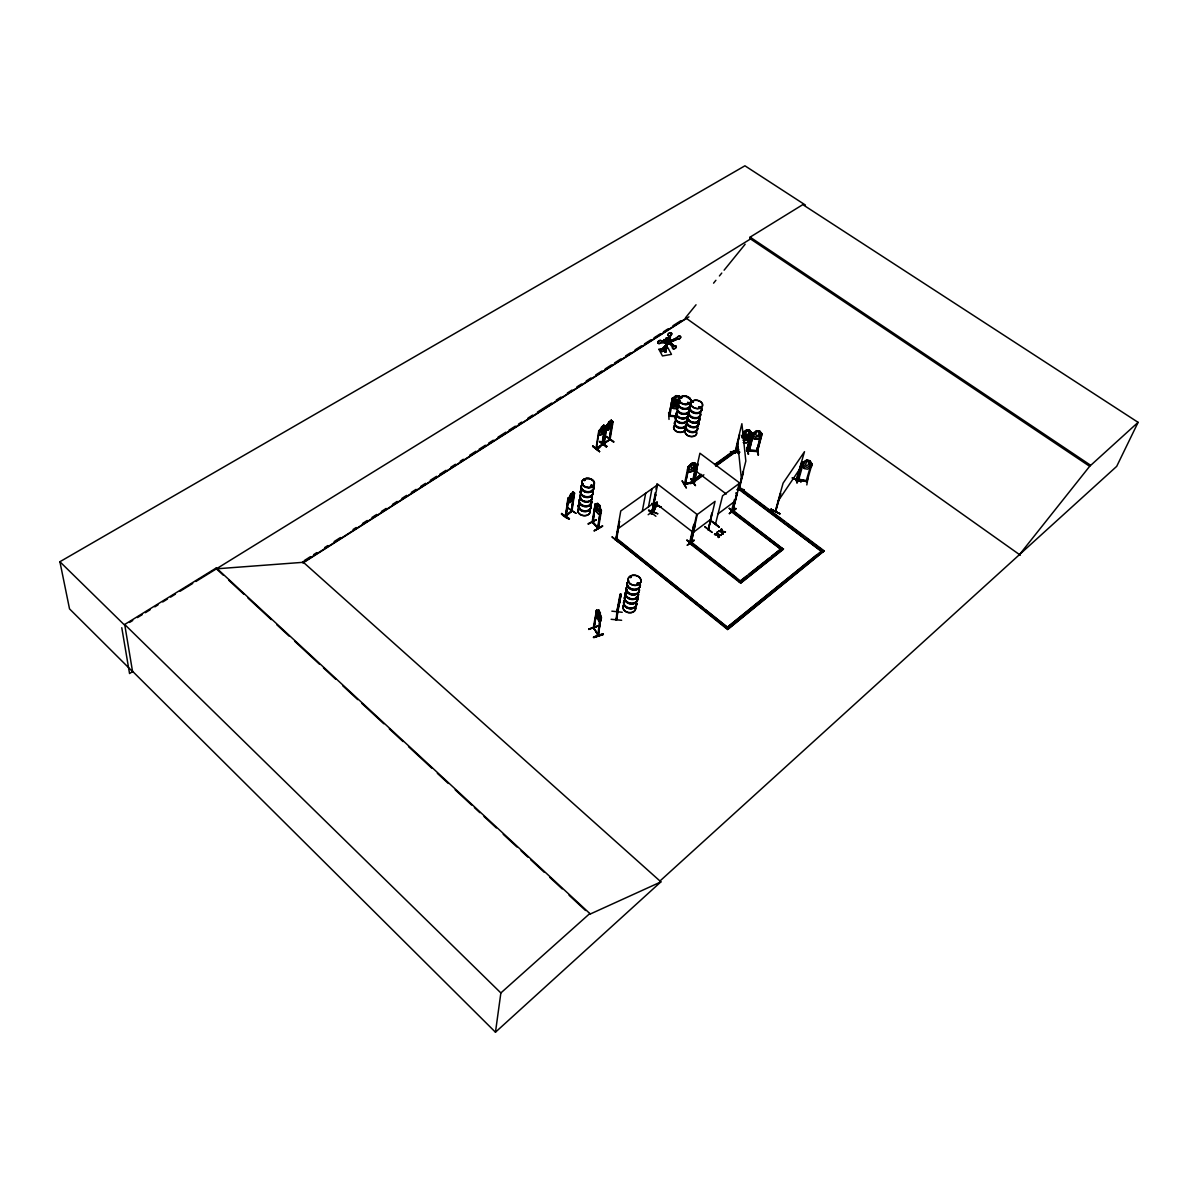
<?xml version="1.0" encoding="UTF-8"?>
<svg xmlns="http://www.w3.org/2000/svg" width="1198" height="1198" viewBox="0 0 1198 1198"><rect width="100%" height="100%" fill="white"/><g stroke="black" fill="none" stroke-linecap="round" stroke-linejoin="round"><path stroke-width="1.5" d="M731.993 510.573L732.577 511.291L731.679 510.213L732.772 510.438M693.822 481.311L694.705 481.611L693.971 481.057M690.318 542.739L693.867 524.439L694.541 524.949L690.452 542.799L689.614 542.17M689.883 541.676L735.991 577.541M690.737 541.93L689.12 542.994L740.619 583.141L783.372 549.283L732.457 509.989L731.08 511.456L780.692 549.133L731.214 510.917M693.103 481.881L691.995 482.764L692.953 481.641M652.551 512.145L651.383 512.474L652.416 512.04M619.486 521.504L615.967 539.969L619.486 521.504L616.656 539.579C614.754 539.175 618.243 537.887 615.712 539.774L620.759 510.962L657.552 484.816L651.622 514.256L651.682 512.265M735.347 452.29L735.482 453.039L739.6 434.664L735.437 453.054L733.925 450.628L735.302 451.646L715.925 465.648M619.306 602.549C621.268 581.674 618.108 617.374 619.456 601.591L616.176 619.935L616.311 618.423M620.819 594.268L620.055 594.313C619.89 596.334 621.388 592.501 620.429 595.706M620.25 598.176L620.564 595.526M616.356 618.482L616.536 619.98L620.834 594.148L619.396 602.339M616.91 611.309L616.176 619.86L616.715 619.186M617.24 611.938L616.536 619.905L616.76 618.557M611.849 611.16L622.241 612.283M668.469 341.849L668.724 335.74A2.037 1.348 -29.8 0 1 668.439 333.613A2.037 1.348 -29.8 0 1 671.329 332.954A2.037 1.348 -29.8 0 1 670.61 335.305L669.877 341.535L668.379 341.685L669.877 341.535M700.261 407.814L700.486 406.766L700.62 407.56M699.048 407.11L700.381 406.631M697.865 421.591L697.835 421.247A6.005 4.178 11.7 0 1 696.532 426.653A5.9 4.118 11.7 0 1 695.334 432.029A5.9 4.118 11.7 0 1 687.457 430.786A5.9 4.118 11.7 0 1 687.382 425.14M807.946 478.227L806.808 484.92M809.803 460.706L809.878 466.022L807.332 467.295L805.266 466.891L803.648 464.824L804.247 462.713L806.583 460.092L809.803 460.706L812.169 464.21L811.346 467.025L807.377 469.197L804.172 468.508L801.806 465.109L802.6 462.293L803.708 462.368M811.256 464.03L812.169 464.21M621.627 620.294L611.145 619.291M693.088 401.585L692.549 402.184L693.417 402.154M808.575 460.931L808.575 464.854L806.164 465.543L805.475 464.255L807.527 460.736M806.029 481.521L811.211 463.731M807.257 480.802L798.722 479.829M689.224 403.157L687.817 402.333L688.401 403.157M804.247 468.448L801.806 465.109M688.82 403.516L689.194 402.917A6.05 4.178 11.3 0 1 690.063 406.047M803.439 462.548L806.613 460.167L809.803 460.781L812.049 464.225L811.136 464.045M796.805 483.004L798.048 476.355M798.123 475.995L797.329 482.779M798.871 479.44L797.958 478.945L806.164 480.787M681.258 398.155L681.872 397.946M680.853 397.781L681.602 397.511L679.086 395.879L675.897 395.669L672.228 398.395M637.875 583.516L638.459 583.77M639.088 583.306L637.336 583.576M637.426 583.845L637.306 582.842M637.486 583.306L637.695 583.651M620.04 597.817L619.591 603.178M630.028 577.002L631.106 577.241M630.837 577.616L630.642 576.747L630.253 577.586M619.755 602.474L620.609 596.918M561.622 513.762L569.394 518.644M561.742 513.373C560.424 514.406 569.215 520.411 569.424 518.599M571.371 511.232L572.105 510.453L565.471 516.203L567.927 498.308L568.87 498.098M566.19 515.02L565.741 516.383L571.955 511.187L574.546 493.172C572.539 494.145 576.403 492.887 572.824 492.079L568.122 498.563L565.726 516.458L568.496 497.814M574.082 496.062L569.559 502.546L567.732 501.438L567.927 498.308M566.175 515.2L565.471 515.544L566.325 516.009L568.975 497.889M132.499 671.224L495.463 1032.197L500.869 992.947L589.82 913.52L216.329 567.927L124.697 624.472L132.559 671.599L69.529 608.884L59.9 561.727L744.931 165.803L805.43 205.068M620.25 598.116L619.74 601.156L620.609 596.424M737.384 489.982L743.793 489.578M743.793 489.653L737.429 489.308M573.198 496.346L570.203 500.375L569.035 499.866C574.321 481.806 565.531 509.794 571.626 500.674L572.824 492.079L573.498 494.19M574.052 493.516L571.311 511.696L573.617 493.546M574.201 493.067L571.686 510.902M575.804 513.238L568.376 508.087M592.711 445.956L599.569 451.601L592.666 445.985M602.908 443.904L595.975 448.801L598.76 430.861L599.734 430.426M599.359 430.456L596.23 449.055C600.483 449.624 602.774 441.658 602.714 444.683L605.275 426.473L602.294 445.012M599.644 441.523L606.937 446.225L606.248 446.719M588.248 523.93L596.26 519.662L588.353 523.676M602.085 445.057L601.935 444.218M605.275 426.473L602.235 444.428M607.191 425.515L606.143 425.874L603.298 443.874L610.201 438.992M609.183 439.756L612.013 421.921L612.972 421.726L611.22 420.199L606.323 426.084L603.537 444.054L610.082 439.591M603.717 443.994L606.742 425.47M604.301 442.961L603.403 443.23L604.196 443.604L607.131 425.455L606.398 426.054M601.261 510.453L600.423 510.019L598.131 528.483L592.111 522.208L595.151 504.073L592.785 522.807L592.111 522.103M593.07 521.879L595.241 504.029L592.725 522.807L592.651 521.429M606.607 436.521L613.78 441.882M594.373 530.429C619.621 516.817 577.256 540.657 602.339 526.012M609.363 440.085L612.013 421.921M612.612 421.516L609.737 438.812M610.022 439.681L613.047 421.666M591.348 486.343L591.318 485.34M591.797 486.328L592.052 485.49L591.498 486.373M592.351 486.328L590.794 485.355M597.517 527.764C599.659 526.671 596.844 527.794 598.131 528.483L600.857 509.614M597.592 527.914L600.423 510.019M584.894 480.443L583.8 480.278L584.849 480.353M598.072 626.12L588.802 629.115M601.546 618.033L598.745 609.962L596.529 610.216L593.265 627.917M596.634 610.186L594.238 628.037L593.699 627.168M596.26 610.456L597.038 611.055L593.744 628.77L596.694 610.291M594.268 627.917L594.133 628.471M598.191 635.045L600.932 617.284L598.087 635.674L593.909 628.141M598.176 634.191L598.401 635.569L600.932 617.284M738.747 489.278L822.771 552.338L738.881 488.724L740.094 487.826L824.134 550.84L727.56 629.504L615.353 539.444L616.7 538.471L728.878 628.441L705.547 609.857M603.208 634.431C573.662 643.416 622.855 628.022 593.819 637.665M619.486 542.754C606.982 533.365 612.058 536.479 619.456 542.694M669.412 340.112L668.903 339.199L667.046 339.513L667.256 342.029L669.113 341.7L669.412 340.112L663.812 339.588L665.399 343.062C678.008 346.626 664.845 331.981 671.09 342.089M665.399 343.062L663.812 339.588M665.908 339.603L666.208 338.016L668.065 337.701L668.574 338.615L666.717 338.929L666.432 340.517M616.85 611.294L617.135 612.732L617.404 611.25M620.055 594.313L616.685 612.492M616.85 611.774L620.834 594.148M620.549 594.238L617.21 612.567M667.331 344.56L665.669 352.257L664.86 351.942L666.822 341.175M667.256 342.029L667.046 339.513M665.669 352.257L667.645 341.49M642.308 511.261L645.677 493.247M652.91 511.875L654.992 502.501M648.507 506.799L651.952 488.799M648.178 514.706L654.737 509.749M668.649 412.426L669.008 419.405M677.035 416.739L668.903 416.215L672.348 398.365L673.246 398.245L672.333 398.125L668.798 416.215L669.832 416.275L668.918 415.332M669.652 416.335L673.186 398.425M651.742 514.167L655.276 492.678M655.965 489.084L657.013 483.678L696.757 514.212L690.228 542.739M655.066 496.436L651.562 514.241L655.785 495.014L654.887 494.669L655.785 495.014M651.308 514.047L652.416 513.058L652.236 513.777M655.006 503.205L653.254 512.16L655.306 502.606M669.547 341.37L677.05 337.671A2.022 1.333 -29.9 0 1 679.685 336.039A2.022 1.333 -29.9 0 1 680.344 337.986A2.022 1.333 -29.9 0 1 677.574 339.109L669.877 342.329L677.424 338.989A2.022 1.333 -29.9 0 0 680.344 337.986A2.022 1.333 -29.9 0 0 679.775 336.204A2.022 1.333 -29.9 0 0 677.14 337.836L669.547 341.37L669.967 342.493M656.594 502.561L656.19 506.29L657.208 502.082M656.669 504.912L656.579 505.736L656.893 501.962M679.191 403.007L677.903 396.328L676.885 396.253L675.148 399.982M648.642 510.692L655.905 516.278M657.717 513.747L648.522 510.138L657.702 513.702M651.832 503.729L661.041 506.994L651.982 503.489M589.82 913.52L589.656 914.299L660.802 881.953L659.858 881.099L1116.701 466.351L1138.1 422.34L802.81 204.633L750.113 237.129L749.813 238.477L1089.656 466.307L1019.498 554.599M682.156 480.967L686.394 488.065L682.201 480.922M689.164 466.741L688.041 466.786L684.343 484.786L692.144 481.806M687.622 469.901L689.883 471.937L692.684 471.114L696.263 467.669L696.877 464.824L694.541 462.653L691.59 463.431L688.071 467.025L689.075 466.651L685.166 484.651L688.82 466.591M690.752 479.02L695.499 485.654L691.231 478.901M690.632 483.737L696.951 479.08M737.579 489.862L739.331 482.719L699.917 453.218L693.447 482.345L692.07 481.282L701.13 474.288M692.204 482.749L696.098 464.824M696.188 464.914L692.803 482.285M684.552 484.771L692.863 482.539L696.877 464.824M697.76 464.03L693.702 482.015L694.421 482.465L697.76 464.03L694.346 482.405L694.196 481.117M695.154 485.43L690.827 478.661M687.338 545.18L694.256 540.493M689.12 542.994L690.527 541.481L740.409 580.97M689.704 542.23L693.867 524.439M690.183 541.451L690.647 542.769M695.154 525.173L690.976 543.068L691.051 541.945M694.451 545.824L686.858 540.223M704.724 526.566L712.181 532.436L704.798 526.746M711.567 513.972L708.467 529.89M707.973 529.276L708.153 530.1L712.226 512.474M738.357 452.47L730.585 451.631M716.209 523.616L715.461 524.11L722.559 495.807L739.885 482.989L732.622 511.756L736.695 493.426M714.562 534.443L717.527 534.248L714.562 534.443L717.572 535.147L718.441 537.483L719.025 536.749L718.441 537.483M717.437 534.622L717.317 532.077C716.389 536.225 725.314 535.506 718.171 534.368M718.081 534.727L717.317 532.077M738.597 453.548L737.983 446.465M717.572 535.147L714.652 534.083M718.77 531.268L721.72 531.073L718.77 531.268L721.765 531.972L722.649 534.293L722.499 531.717L725.419 531.897L722.364 531.178L721.51 528.902L721.63 531.433M738.612 449.415L738.552 449.714M721.226 535.072L718.216 535.266L721.136 535.431M742.236 438.034L743.494 432.478C740.783 433.092 748.001 428.15 749.589 430.277L752.03 433.317L749.574 430.202L749.843 435.353L745.336 436.776L743.673 434.964L746.414 430.067M738.702 453.278L737.474 446.749L738.178 453.578M725.419 531.897L722.274 531.553L721.51 528.902M721.765 531.972L718.86 530.909M723.128 533.919L722.499 531.717M722.649 534.293L721.855 531.613M729.178 508.251L736.59 513.972L729.238 508.431M722.409 532.077L724.895 532.286M735.722 508.431L729.342 513.598L735.767 508.476M731.738 510.138L734.299 499.91M751.026 432.972L746.594 450.867L747.762 450.059M751.176 433.062L746.728 450.897L747.537 450.927L752.03 433.242M748.585 454.177L747.432 447.378M732.577 511.291L736.875 493.456L736.201 492.947M747.507 450.942L751.865 433.017M732.562 511.756L736.905 494.1M738.702 489.623L745.83 461.05L741.891 423.703L734.943 452.41L715.805 466.187M749.289 450.807L753.572 433.122L752.718 433.077L748.48 451.062M743.389 471.338L738.732 489.578M748.48 451.017L752.718 433.077M739.091 489.608L743.464 471.982M740.094 487.826L745.86 492.797M749.214 451.032L753.602 433.362L752.748 433.317L756.507 430.711L759.682 430.921L762.108 433.961L757.406 451.616L761.943 433.661L761.089 433.601L756.717 451.197M756.687 451.526L761.164 433.706M748.271 450.703L757.735 450.688M757.96 454.851L757.196 448.037L758.109 454.506M739.136 581.988L781.905 548.16M727.56 629.504L824.134 550.84M740.619 583.141L783.537 548.744M771.093 509.285C797.988 523.212 752.763 499.731 779.718 513.777M780.452 493.486L775.525 511.756L780.752 493.621M796.49 480.697L796.49 480.009M796.071 480.653L804.502 451.676L783.073 483.183L775.211 511.456M796.37 480.802L801.372 463.192M801.717 462.668L796.82 480.188M806.389 480.922L807.048 481.671L797.733 479.949L802.75 462.114M798.587 480.039L803.618 462.368M812.064 463.911L806.958 481.656M796.94 479.664L796.101 480.518M775.361 510.917L775.66 511.651M775.84 510.318L775.75 511.127M821.289 551.23L727.366 627.228L816.961 554.734M694.346 482.405L693.612 481.866L702.522 475.336M570.383 496.826L572.105 493.202L572.464 495.059M770.988 509.599L779.748 513.687M561.353 514.017L569.335 518.959L561.667 513.687M604.211 443.634L603.463 443.155M597.053 447.992L596.724 448.366M599.913 441.328L606.832 446.584M599.524 451.586L592.621 446.255L599.569 451.601M691.246 542.874L697.296 514.496L715.071 501.348L708.542 529.231M668.634 341.58L662.928 348.558A2.022 1.318 -29.3 0 0 660.727 350.565A2.022 1.318 -29.3 0 0 662.913 351.358A2.022 1.318 -29.3 0 0 664.366 349.067L664.246 348.932A2.022 1.318 -29.3 0 1 662.823 351.194A2.022 1.318 -29.3 0 1 660.622 350.4A2.022 1.318 -29.3 0 1 662.838 348.378L668.214 342.823L669.203 343.077L660.892 342.883A2.037 1.333 -29.4 0 1 658.061 343.212A2.037 1.333 -29.4 0 1 659.155 340.861A2.037 1.333 -29.4 0 1 661.61 341.34L668.634 341.58L668.199 342.898M1089.656 466.307L1138.1 422.34M660.996 507.143L651.862 503.504M653.389 510.842L656.294 504.807L656.534 505.661M653.374 511.516L656.669 505.017L653.374 512.04M637.516 583.171L638.294 582.722M639.028 583.77L638.819 582.797M572.3 496.316L570.727 498.623L570.203 498.083M687.577 402.498L687.712 403.352M568.93 498.009L568.196 498.488M693.477 463.431L691.081 466.351L691.501 468.463L693.657 466.861L693.432 463.356M598.356 635.479L593.369 627.288M584.354 480.503L584.235 479.844M606.398 426.144L609.063 421.771L611.294 420.258C607.416 428.959 605.664 435.368 612.448 424.496M602.534 433.781C608.524 423.223 603.777 434.485 600.288 435.308L598.506 433.946L600.408 435.263M598.386 504.493L597.113 507.473L598.296 510.004L599.329 508.311L598.296 504.538M611.534 424.631L608.404 428.27L607.221 427.536L608.988 421.711M694.585 462.728L691.62 463.491L689.629 466.741L689.179 468.867L690.737 470.05L694.885 467.385L694.526 462.817M746.564 450.628L747.612 450.703M664.86 351.942L666.013 351.733M747.342 430.501L743.209 436.881M778.176 500.959L799.455 469.466M757.436 431.22L755.833 433.586L756.252 435.982L758.604 435.024L758.918 433.781L758.469 431.295L757.436 431.145M668.784 415.976L677.02 416.515M566.28 515.979L566.025 515.11M572.045 510.543L565.396 516.263M696.038 304.786L685.511 317.755L1020.367 555.213M713.574 283.162L715.91 280.272M719.414 275.959L721.765 273.069M724.101 270.194L745.141 244.242M756.522 430.786L753.752 435.608L755.399 437.42L759.906 435.997L759.607 430.995M601.381 618.003L598.745 609.962L597.143 613.69L598.97 618.737L600.333 618.797M664.246 348.932L668.918 342.703L663.078 348.378M651.427 513.328L652.101 512.909M688.071 467.025L691.665 463.566M687.517 469.945L689.823 472.012L692.758 471.248L696.218 467.594M630.747 577.181L630.807 577.226M797.673 479.634L807.078 481.446M688.161 403.426L688.925 402.842L688.011 402.573M591.033 485.295L591.018 486.508M495.463 1032.197L660.907 881.848L302.63 561.637M757.465 451.571L748.376 450.972M748.51 450.104L749.424 450.583M612.418 422.115L611.175 420.303L611.879 422.475M743.194 440.22L745.351 438.318L744.213 436.072L746.025 437.914L748.6 436.357L746.444 438.378L747.657 440.624L745.785 438.738L743.449 440.46M576.043 513.298L568.151 508.281M569.514 502.396L571.701 500.734M669.008 415.287L677.11 416.05M678.218 400.102L675.942 401.06L675.163 399.892L671.449 402.543M740.559 580.85L746.264 576.343M749.109 574.097L769.071 558.313M771.931 556.052L780.482 549.283M719.129 527.195L711.762 521.579M667.975 343.437L668.918 342.703M687.263 545.225L693.971 539.924M729.342 513.598L736.021 509.03M694.541 524.949L693.627 524.604M736.875 493.456L735.976 493.112M668.798 342.972L669.996 342.074L674.354 345.952A2.022 1.318 -29.6 0 1 676.256 347.031A2.022 1.318 -29.6 0 1 673.815 348.873A2.022 1.318 -29.6 0 1 672.752 347.15L668.798 342.972L670.086 342.239L674.1 346.057M731.08 511.456L732.322 510.543L783.372 549.283M693.298 532.361L710.893 519.213M718.306 513.672L735.467 500.839M694.511 482L694.106 481.072M714.547 464.614L733.925 450.628M692.07 481.282L699.512 475.906M715.91 464.075L733.805 451.182M694.945 481.267L703.885 474.812M615.263 539.999L616.596 539.025L655.965 570.383M617.644 528.977L654.063 502.816M677.364 404.37L674.234 404.235L677.364 404.37L679.85 402.678M679.056 406.811L676.571 408.563L673.456 408.428L676.571 408.488M613.75 441.852L606.577 436.521M596.784 447.902L602.16 444.593M743.419 442.571L746.519 442.766L750.352 440.235M688.341 398.44L689.239 398.29M761.299 436.746L757.51 439.247L754.366 439.202L751.925 436.177L754.441 439.127L757.54 439.322L761.389 436.791M603.882 425.32L601.696 426.788L599.839 432.523L601.052 433.242L602.504 432.253L604.196 429.588L603.852 425.155L598.76 430.861M603.088 426.189L601.276 429.618L601.621 431.52L603.253 429.423L603.013 426.129M679.566 401.075L677.214 402.648L675.163 402.513L673.441 400.671L675.897 395.669M678.757 405.149L676.421 406.691L674.369 406.571L672.647 404.744L673.066 402.603L675.148 399.907L678.293 400.117L679.985 402.154M132.768 671.479L129.549 673.546L121.777 627.707M304.217 560.634L310.507 556.621M313.666 554.614L316.811 552.592M324.688 547.576L327.848 545.569M334.152 541.556L340.457 537.543M353.051 529.516L356.21 527.509M362.515 523.496L367.232 520.486M371.964 517.476L376.696 514.466M381.413 511.456L386.145 508.446M392.45 504.433L397.167 501.423M401.899 498.413L406.631 495.388M411.348 492.378L416.08 489.368M420.812 486.358L425.53 483.348M430.262 480.338L436.566 476.325M439.711 474.318L446.015 470.305M450.748 467.295L455.465 464.285M460.197 461.275L463.341 459.268M469.646 455.255L475.95 451.242M479.11 449.235L485.415 445.222M488.559 443.215L493.291 440.19M498.009 437.18L505.885 432.164M509.045 430.157L515.35 426.144M518.494 424.137L521.654 422.13M527.944 418.117L532.676 415.107M537.408 412.097L551.589 403.067M556.306 400.057L561.038 397.047M567.343 393.034L572.06 390.024M576.792 386.999L581.524 383.989M586.241 380.979L590.973 377.969M595.706 374.959L602.01 370.946M605.155 368.939L611.459 364.926M614.604 362.919L620.908 358.906M625.641 355.896L630.373 352.886M635.09 349.876L641.394 345.863M644.539 343.856L650.843 339.843M654.003 337.836L660.308 333.823M663.452 331.801L668.184 328.791M672.902 325.781L680.778 320.764M686.229 318.264L303.379 562.296L216.404 568.825L216.329 567.927M302.884 563L688.94 316.856M129.579 622.436L132.738 620.489M137.47 617.569L142.218 614.649M145.377 612.687L150.109 609.767M154.842 606.847L158.001 604.9M162.733 601.965L167.465 599.045M170.625 597.098L175.372 594.163M180.104 591.243L192.728 583.441M195.888 581.494L750.547 238.956M605.08 426.832L603.852 425.155M637.621 582.827L638.998 582.977M802.69 462.413L806.598 460.242M597.592 527.3L593.13 522.208M596.155 519.917L588.293 524.035M600.977 510.588L599.824 505.466L597.652 503.34L595.151 504.073M600.887 513.373L598.446 513.927L596.304 511.905L594.702 506.934L596.439 511.831M699.273 406.661L699.587 407.44M597.667 503.445L595.975 507.323L598.386 511.801L600.003 511.516L599.824 505.466M684.492 483.827L685.406 484.082M743.494 432.478L742.67 432.673M674.01 345.893L674.264 345.788A2.022 1.318 -29.6 0 1 676.151 346.866A2.022 1.318 -29.6 0 1 673.71 348.708A2.022 1.318 -29.6 0 1 672.662 346.986M597.967 634.79L600.393 612.612M593.624 636.947L603.028 633.712M602.983 634.012L593.624 637.321M588.757 629.085L598.176 625.88L588.742 629.474M593.879 628.321L597.952 634.251M597.353 618.363L596.065 613.032M601.037 618.093L601.067 620.834L598.94 620.908M598.85 621.058L597.248 618.393M599.674 612.193C598.656 609.617 597.113 616.116 598.97 616.895L599.764 612.163M748.6 450.074L757.63 450.673M600.827 513.268L598.356 513.972L600.977 513.328L601.426 510.468L598.461 528.333L592.291 521.609M606.218 446.989L599.344 441.733M613.481 442.017L606.607 436.791M685.256 483.842L691.95 482.075M695.918 465.019L696.562 464.569M688.551 403.097L687.772 403.247M665.489 342.598L671.179 341.625M798.048 478.99L797.838 479.934M692.579 482.255L684.687 484.142M591.752 486.493L590.719 486.118M700.246 407.694L699.168 407.2M660.802 342.718A2.037 1.333 -29.4 0 1 657.972 343.047A2.037 1.333 -29.4 0 1 659.065 340.696A2.037 1.333 -29.4 0 1 661.521 341.175L668.739 341.744M737.369 489.638L743.733 489.997M737.399 489.907L743.748 490.296M739.945 452.185L730.51 452.005M730.525 451.871L738.327 452.32M571.835 510.273L572.015 511.097M747.342 430.576L748.376 430.651L748.84 433.137L748.855 439.381L744.362 440.789M747.387 434.694L744.767 436.971L745.201 439.366L747.552 438.408L747.402 434.769M744.317 438.483L747.492 438.693C756.597 431.639 747.447 440.924 744.317 438.558L741.861 435.473M743.359 442.646L746.489 442.691M756.642 450.792L748.465 450.373M669.128 415.646L677.125 416.275M700.051 407.395L699.437 406.676L700.336 406.916M669.817 415.377L669.817 416.05M807.527 460.811L808.575 461.005M757.316 447.678L758.049 454.761M757.675 448.022L758.454 454.836M667.181 340.666L667.99 340.981M792.432 477.747L801.163 481.746M792.387 477.972L801.163 481.716L792.327 478.107M567.807 501.348L569.589 502.456M572.779 492.183L574.561 493.306M750.113 237.129L1090.255 465.019M687.757 396.867L689.314 398.215M748.81 494.999L765.013 507.158M767.963 509.375L784.181 521.534M787.116 523.736L803.334 535.895M806.284 538.112L823.969 551.38M696.023 471.188L726.288 494.04M604.676 426.877L601.845 444.877M607.686 430.232L605.948 429.019M601.591 426.683L602.609 433.841M609.423 439.636L604.346 443.095M692.174 480.742L693.567 481.791M653.524 501.692L692.758 532.092M693.268 544.895L686.888 540.163L693.193 544.85M689.239 542.454L740.768 582.602M658.885 572.704L696.802 602.894M699.707 605.215L702.627 607.536M615.353 539.444L727.695 628.965M216.404 568.825L223.277 575.175M228.758 580.251L243.853 594.223M247.971 598.042L271.302 619.621M276.783 624.712L289.137 636.138M294.633 641.215L319.327 664.081M323.445 667.885L335.799 679.326M342.658 685.675L357.753 699.647M361.871 703.451L383.824 723.772M389.32 728.863L403.037 741.562M408.518 746.639L431.849 768.232M437.345 773.309L448.322 783.477M455.18 789.826L471.653 805.071M474.393 807.602L479.874 812.693M483.992 816.497L496.346 827.923M503.205 834.287L516.937 846.986M521.055 850.79L527.914 857.139M530.654 859.685L544.371 872.384M549.867 877.46L562.221 888.901M569.08 895.25L585.537 910.495M124.697 624.472L500.869 992.947M59.9 561.727L124.847 625.371M670.895 405.388L673.456 408.428L671 405.373M674.234 404.31L671.674 401.255M741.966 435.443L744.392 438.498M670.371 335.44L670.7 335.47A2.037 1.348 -29.8 0 0 671.419 333.119A2.037 1.348 -29.8 0 0 668.529 333.778A2.037 1.348 -29.8 0 0 668.813 335.904L668.948 335.754M666.208 338.016L666.717 338.929M721.016 529.276L721.72 531.073M716.823 532.451L717.527 534.248M718.306 534.907L718.935 537.108M717.662 534.787L718.53 537.123M679.985 398.934L679.011 395.954M761.943 433.661L761.089 433.601M747.342 447.049L748.121 454.237M737.594 441.643L741.397 478.93M592.696 492.064A6.29 4.612 8.5 0 1 585.927 497.469A6.29 4.612 8.5 0 1 581.21 490.267M592.156 490.596A6.379 4.672 8.5 0 1 590.854 496.466A6.379 4.672 8.5 0 1 582.692 495.987A6.379 4.672 8.5 0 1 581.18 489.937M592.067 496.227A6.29 4.612 8.5 0 1 585.313 501.648A6.29 4.612 8.5 0 1 580.596 494.445M592.097 496.062A6.29 4.612 8.5 0 1 585.343 501.468A6.29 4.612 8.5 0 1 580.626 494.265M593.579 486.747A6.394 4.672 8.5 0 1 590.24 492.034A6.394 4.672 8.5 0 1 582.288 489.997A6.394 4.672 8.5 0 1 582.902 484.022M592.171 490.072A6.29 4.612 8.5 0 1 590.884 495.867A6.29 4.612 8.5 0 1 582.827 495.388A6.29 4.612 8.5 0 1 581.344 489.428M593.699 488.26A6.319 4.612 8.5 0 1 586.676 492.453A6.319 4.612 8.5 0 1 581.33 486.328M591.797 484.891A6.319 4.612 8.5 0 1 592.8 485.894M592.201 490.341A6.379 4.672 8.5 0 1 590.899 496.212A6.379 4.672 8.5 0 1 582.722 495.732A6.379 4.672 8.5 0 1 581.225 489.683M593.624 486.493A6.409 4.672 8.5 0 1 587.589 492.064A6.409 4.672 8.5 0 1 581.33 485.759M581.943 484.666A6.409 4.672 8.5 0 1 582.947 483.752M593.579 486.208A6.319 4.612 8.5 0 1 587.619 491.704A6.319 4.612 8.5 0 1 581.449 485.49M582.063 484.411A6.319 4.612 8.5 0 1 583.052 483.513M589.895 505.002A6.23 4.597 8.4 0 1 588.622 510.797A6.23 4.597 8.4 0 1 580.641 510.333A6.23 4.597 8.4 0 1 579.173 504.388M590.015 504.687A6.319 4.657 8.4 0 1 588.712 510.558A6.319 4.657 8.4 0 1 580.626 510.093A6.319 4.657 8.4 0 1 579.143 504.059M589.925 510.243A6.23 4.612 8.4 0 1 586.661 515.469A6.23 4.612 8.4 0 1 578.919 513.478A6.23 4.612 8.4 0 1 579.533 507.578M589.955 510.078A6.23 4.612 8.4 0 1 586.676 515.29A6.23 4.612 8.4 0 1 578.948 513.313A6.23 4.612 8.4 0 1 579.562 507.413M591.977 496.691A6.26 4.597 8.5 0 1 585.253 502.082A6.26 4.597 8.5 0 1 580.551 494.909M591.423 500.944A6.349 4.672 8.5 0 1 588.083 506.23A6.349 4.672 8.5 0 1 580.221 504.208A6.349 4.672 8.5 0 1 580.835 498.233M590.03 504.178A6.245 4.597 8.4 0 1 588.742 509.974A6.245 4.597 8.4 0 1 580.76 509.509A6.245 4.597 8.4 0 1 579.293 503.564M591.288 501.243A6.26 4.597 8.5 0 1 588.008 506.454A6.26 4.597 8.5 0 1 580.251 504.463A6.26 4.597 8.5 0 1 580.865 498.563M590.06 504.448A6.319 4.657 8.4 0 1 588.757 510.303A6.319 4.657 8.4 0 1 580.656 509.839A6.319 4.657 8.4 0 1 579.173 503.804M591.453 500.689A6.349 4.672 8.5 0 1 588.128 505.975A6.349 4.672 8.5 0 1 580.251 503.954A6.349 4.672 8.5 0 1 580.88 497.979M591.423 500.42A6.26 4.597 8.5 0 1 584.684 505.811A6.26 4.597 8.5 0 1 579.997 498.638M639.253 590.24A6.589 5.062 10.8 0 1 631.211 594.762A6.589 5.062 10.8 0 1 626.958 587.05M639.103 588.607A6.679 5.136 10.8 0 1 632.11 594.717A6.679 5.136 10.8 0 1 626.928 586.721M638.175 593.04A6.589 5.062 10.8 0 1 634.865 598.835A6.589 5.062 10.8 0 1 626.689 596.709A6.589 5.062 10.8 0 1 627.168 590.195M638.205 592.725A6.559 5.047 10.8 0 1 634.925 598.491A6.559 5.047 10.8 0 1 626.764 596.379A6.559 5.047 10.8 0 1 627.243 589.88M640.361 585.043A6.709 5.136 10.8 0 1 631.361 589.371A6.709 5.136 10.8 0 1 628.86 580.79M639.133 588.083A6.589 5.062 10.8 0 1 632.215 594.118A6.589 5.062 10.8 0 1 627.108 586.226M640.211 585.328A6.619 5.062 10.8 0 1 632.155 589.85A6.619 5.062 10.8 0 1 627.872 582.123M639.163 588.353A6.679 5.136 10.8 0 1 632.155 594.478A6.679 5.136 10.8 0 1 626.973 586.481M640.121 583.441A6.709 5.136 10.8 0 1 633.098 589.551A6.709 5.136 10.8 0 1 627.887 581.554M640.376 584.504A6.619 5.062 10.8 0 1 632.304 589.027A6.619 5.062 10.8 0 1 628.022 581.3M636.273 602.744A6.529 5.047 10.8 0 1 629.414 608.764A6.529 5.047 10.8 0 1 624.368 600.902M636.692 603.792A6.619 5.121 10.8 0 1 628.621 608.374A6.619 5.121 10.8 0 1 624.338 600.587M635.494 606.757A6.514 5.062 10.8 0 1 628.651 612.792A6.514 5.062 10.8 0 1 623.604 604.915M635.524 606.488A6.499 5.032 10.8 0 1 628.71 612.492A6.499 5.032 10.8 0 1 623.679 604.661M638.07 593.444A6.559 5.047 10.8 0 1 634.775 599.21A6.559 5.047 10.8 0 1 626.629 597.098A6.559 5.047 10.8 0 1 627.108 590.599M638.145 593.205A6.589 5.062 10.8 0 1 634.835 599A6.589 5.062 10.8 0 1 626.659 596.874A6.589 5.062 10.8 0 1 627.138 590.344M637.351 597.622A6.634 5.121 10.8 0 1 634.012 603.478A6.634 5.121 10.8 0 1 625.76 601.336A6.634 5.121 10.8 0 1 626.255 594.747M636.707 603.268A6.529 5.047 10.8 0 1 628.74 607.79A6.529 5.047 10.8 0 1 624.517 600.093M636.512 596.649A6.544 5.062 10.8 0 1 634.88 603.298A6.544 5.062 10.8 0 1 626.135 601.95A6.544 5.062 10.8 0 1 626.255 595.077M636.737 603.552A6.619 5.121 10.8 0 1 628.665 608.135A6.619 5.121 10.8 0 1 624.383 600.333M637.396 597.368A6.649 5.121 10.8 0 1 634.071 603.223A6.649 5.121 10.8 0 1 625.805 601.082A6.649 5.121 10.8 0 1 626.299 594.493M637.366 597.113A6.559 5.062 10.8 0 1 634.071 602.879A6.559 5.062 10.8 0 1 625.925 600.767A6.559 5.062 10.8 0 1 626.419 594.268M688.026 408.353A5.945 4.118 11.3 0 1 686.709 413.774A5.945 4.118 11.3 0 1 678.787 412.516A5.945 4.118 11.3 0 1 678.727 406.886M688.146 408.039A6.02 4.178 11.3 0 1 686.828 413.535A6.02 4.178 11.3 0 1 678.787 412.262A6.02 4.178 11.3 0 1 678.727 406.556M687.832 413.595A5.945 4.118 11.3 0 1 685.001 418.282A5.945 4.118 11.3 0 1 677.574 416.575A5.945 4.118 11.3 0 1 677.858 411.258M677.888 411.094A5.945 4.118 11.3 0 0 677.604 416.41A5.945 4.118 11.3 0 0 685.001 418.282A5.945 4.118 11.3 0 0 687.802 413.759M688.161 414.373A5.915 4.103 11.3 0 1 681.093 417.937A5.915 4.103 11.3 0 1 677.095 411.573M690.003 406.317A6.05 4.178 11.3 0 1 681.437 408.323A6.05 4.178 11.3 0 1 679.715 401.555M689.164 403.052A6.05 4.178 11.3 0 1 690.123 405.224M688.191 407.53A5.945 4.118 11.3 0 1 686.888 412.936A5.945 4.118 11.3 0 1 678.952 411.678A5.945 4.118 11.3 0 1 678.892 406.062M689.868 406.586A5.96 4.118 11.3 0 1 681.422 408.563A5.96 4.118 11.3 0 1 679.715 401.899M689.704 404.415A5.96 4.118 11.3 0 1 689.988 405.508M689.539 407.035A6.05 4.178 11.3 0 1 680.808 407.709A6.05 4.178 11.3 0 1 679.76 401.3M689.209 402.528A5.96 4.118 11.3 0 1 687.907 407.949A5.96 4.118 11.3 0 1 679.94 406.691A5.96 4.118 11.3 0 1 679.88 401.06M685.975 425.619A5.885 4.118 11.3 0 1 678.308 427.896A5.885 4.118 11.3 0 1 675.088 421.756M686.229 424.272A5.975 4.178 11.3 0 1 678.338 427.671A5.975 4.178 11.3 0 1 675.942 420.633M685.151 429.693A5.885 4.118 11.3 0 1 676.795 431.714A5.885 4.118 11.3 0 1 675.133 425.035M685.271 428.629A5.885 4.118 11.3 0 0 684.343 426.488A5.885 4.118 11.3 0 1 685.301 428.465M685.181 429.543A5.885 4.118 11.3 0 1 676.825 431.55A5.885 4.118 11.3 0 1 675.163 424.871M687.727 414.014A5.915 4.103 11.3 0 1 684.912 418.671A5.915 4.103 11.3 0 1 677.544 416.814A5.915 4.103 11.3 0 1 677.828 411.513M687.233 419.36A5.99 4.178 11.3 0 1 680.075 422.984A5.99 4.178 11.3 0 1 676.031 416.53M686.14 424.796A5.9 4.118 11.3 0 1 677.783 426.802A5.9 4.118 11.3 0 1 676.106 420.139M687.098 419.644A5.915 4.118 11.3 0 1 680.03 423.223A5.915 4.118 11.3 0 1 676.046 416.859M687.293 419.105A5.99 4.178 11.3 0 1 680.12 422.729A5.99 4.178 11.3 0 1 676.076 416.275M687.263 418.821A5.915 4.118 11.3 0 1 680.194 422.4A5.915 4.118 11.3 0 1 676.211 416.02M700.231 413.61A5.945 4.133 11.7 0 1 694.211 418.461A5.945 4.133 11.7 0 1 689.389 411.902M700.366 413.31A6.035 4.178 11.7 0 1 694.256 418.222A6.035 4.178 11.7 0 1 689.389 411.588M699.362 417.803A5.945 4.133 11.7 0 1 696.562 422.505A5.945 4.133 11.7 0 1 689.149 420.633A5.945 4.133 11.7 0 1 689.389 415.287A5.945 4.133 11.7 0 0 689.12 420.798A5.945 4.133 11.7 0 0 696.517 422.669A5.945 4.133 11.7 0 0 699.318 417.967M701.429 408.338A6.05 4.178 11.7 0 1 695.304 413.235A6.05 4.178 11.7 0 1 690.407 406.586M700.411 412.786A5.96 4.133 11.7 0 1 694.376 417.623A5.96 4.133 11.7 0 1 689.569 411.064M701.294 408.638A5.975 4.133 11.7 0 1 695.244 413.475A5.975 4.133 11.7 0 1 690.422 406.916M701.489 408.084A6.05 4.178 11.7 0 1 695.364 412.981A6.05 4.178 11.7 0 1 690.452 406.332M701.474 407.799A5.975 4.133 11.7 0 1 695.424 412.636A5.975 4.133 11.7 0 1 690.587 406.077M697.401 427.342A5.975 4.178 11.7 0 1 694.57 432.104A5.975 4.178 11.7 0 1 687.128 430.217A5.975 4.178 11.7 0 1 687.382 424.811M696.697 432.822A5.9 4.133 11.7 0 1 689.674 436.416A5.9 4.133 11.7 0 1 685.675 430.022M696.727 432.658A5.9 4.133 11.7 0 1 689.704 436.252A5.9 4.133 11.7 0 1 685.705 429.872M699.243 418.222A5.915 4.118 11.7 0 1 696.457 422.894A5.915 4.118 11.7 0 1 689.075 421.037A5.915 4.118 11.7 0 1 689.329 415.706M697.76 421.397A6.005 4.178 11.7 0 1 696.472 426.892A6.005 4.178 11.7 0 1 688.476 425.634A6.005 4.178 11.7 0 1 688.386 419.914M697.431 426.817A5.9 4.118 11.7 0 1 691.456 431.669A5.9 4.118 11.7 0 1 686.679 425.125M697.64 421.696A5.915 4.118 11.7 0 1 696.367 427.132A5.915 4.118 11.7 0 1 688.476 425.889A5.915 4.118 11.7 0 1 688.386 420.243M696.532 426.653A6.005 4.178 11.7 0 1 688.521 425.38A6.005 4.178 11.7 0 1 688.431 419.659M697.805 420.872A5.915 4.133 11.7 0 1 696.532 426.308A5.915 4.133 11.7 0 1 688.64 425.065A5.915 4.133 11.7 0 1 688.551 419.42M608.644 424.646L608.449 425.919L609.692 426.069C610.725 425.589 611.639 420.139 609.737 421.711L608.644 424.646M658.9 349.322L667.885 347.779L671.479 354.368L662.464 355.941L658.9 349.322M674.609 402.708L675.148 405.134L677.424 404.16L677.11 400.417L674.609 402.708M711.926 521.355L719.309 527.06L711.926 521.355M674.01 401.794L675.238 404.055L673.096 406.167L675.687 404.49L677.574 406.451L676.316 404.115L678.382 402.154L675.897 403.666L674.01 401.794M757.75 450.912L756.747 450.897L757.705 450.972M748.54 434.38L746.189 435.353L745.396 434.125L748.6 434.395L751.041 437.42L748.525 434.47M745.426 434.2L741.577 436.821L745.441 434.275M583.785 485.879A6.349 4.612 8.5 0 0 594.298 484.396A6.349 4.612 8.5 0 0 586.436 478.257A6.349 4.612 8.5 0 0 583.785 485.879A6.349 4.612 8.5 0 0 594.268 484.546A6.349 4.612 8.5 0 0 586.421 478.406A6.349 4.612 8.5 0 0 583.755 486.029M583.74 486.283A6.319 4.597 8.5 0 0 594.208 484.816A6.319 4.597 8.5 0 0 586.376 478.691A6.319 4.597 8.5 0 0 583.74 486.283M630.073 583.576A6.649 5.077 10.8 0 0 640.99 581.839A6.649 5.077 10.8 0 0 632.634 575.145A6.649 5.077 10.8 0 0 630.073 583.576M630.043 583.815A6.619 5.062 10.8 0 0 640.915 582.078A6.619 5.062 10.8 0 0 632.604 575.414A6.619 5.062 10.8 0 0 630.043 583.815M681.168 402.768A5.975 4.118 11.3 0 0 690.902 401.525A5.975 4.118 11.3 0 0 683.264 395.939A5.975 4.118 11.3 0 0 681.168 402.768M681.078 403.202A5.96 4.103 11.3 0 0 690.797 401.959A5.96 4.103 11.3 0 0 683.174 396.373A5.96 4.103 11.3 0 0 681.078 403.202M681.123 402.962A5.99 4.118 11.3 0 0 690.872 401.719A5.99 4.118 11.3 0 0 683.219 396.119A5.99 4.118 11.3 0 0 681.123 402.962M692.803 407.035A6.005 4.133 11.7 0 0 702.552 405.778A6.005 4.133 11.7 0 0 694.855 400.162A6.005 4.133 11.7 0 0 692.803 407.035M697.476 421.861A5.93 4.118 11.7 0 0 698.734 416.44A5.945 4.133 11.7 0 1 697.461 421.996A5.945 4.133 11.7 0 1 689.524 420.738A5.945 4.133 11.7 0 1 689.434 415.077A5.93 4.118 11.7 0 0 689.569 420.618A5.93 4.118 11.7 0 0 697.476 421.861M692.758 407.2A6.005 4.133 11.7 0 0 702.507 405.942A6.005 4.133 11.7 0 0 694.825 400.327A6.005 4.133 11.7 0 0 692.758 407.2M668.649 343.317A1.767 1.168 -29.6 0 0 670.476 341.131A1.767 1.168 -29.6 0 0 667.675 341.55A1.767 1.168 -29.6 0 0 668.649 343.317M668.873 343.736A1.767 1.168 -29.6 0 0 670.715 341.55A1.767 1.168 -29.6 0 0 667.9 341.969A1.767 1.168 -29.6 0 0 668.873 343.736"/></g></svg>
